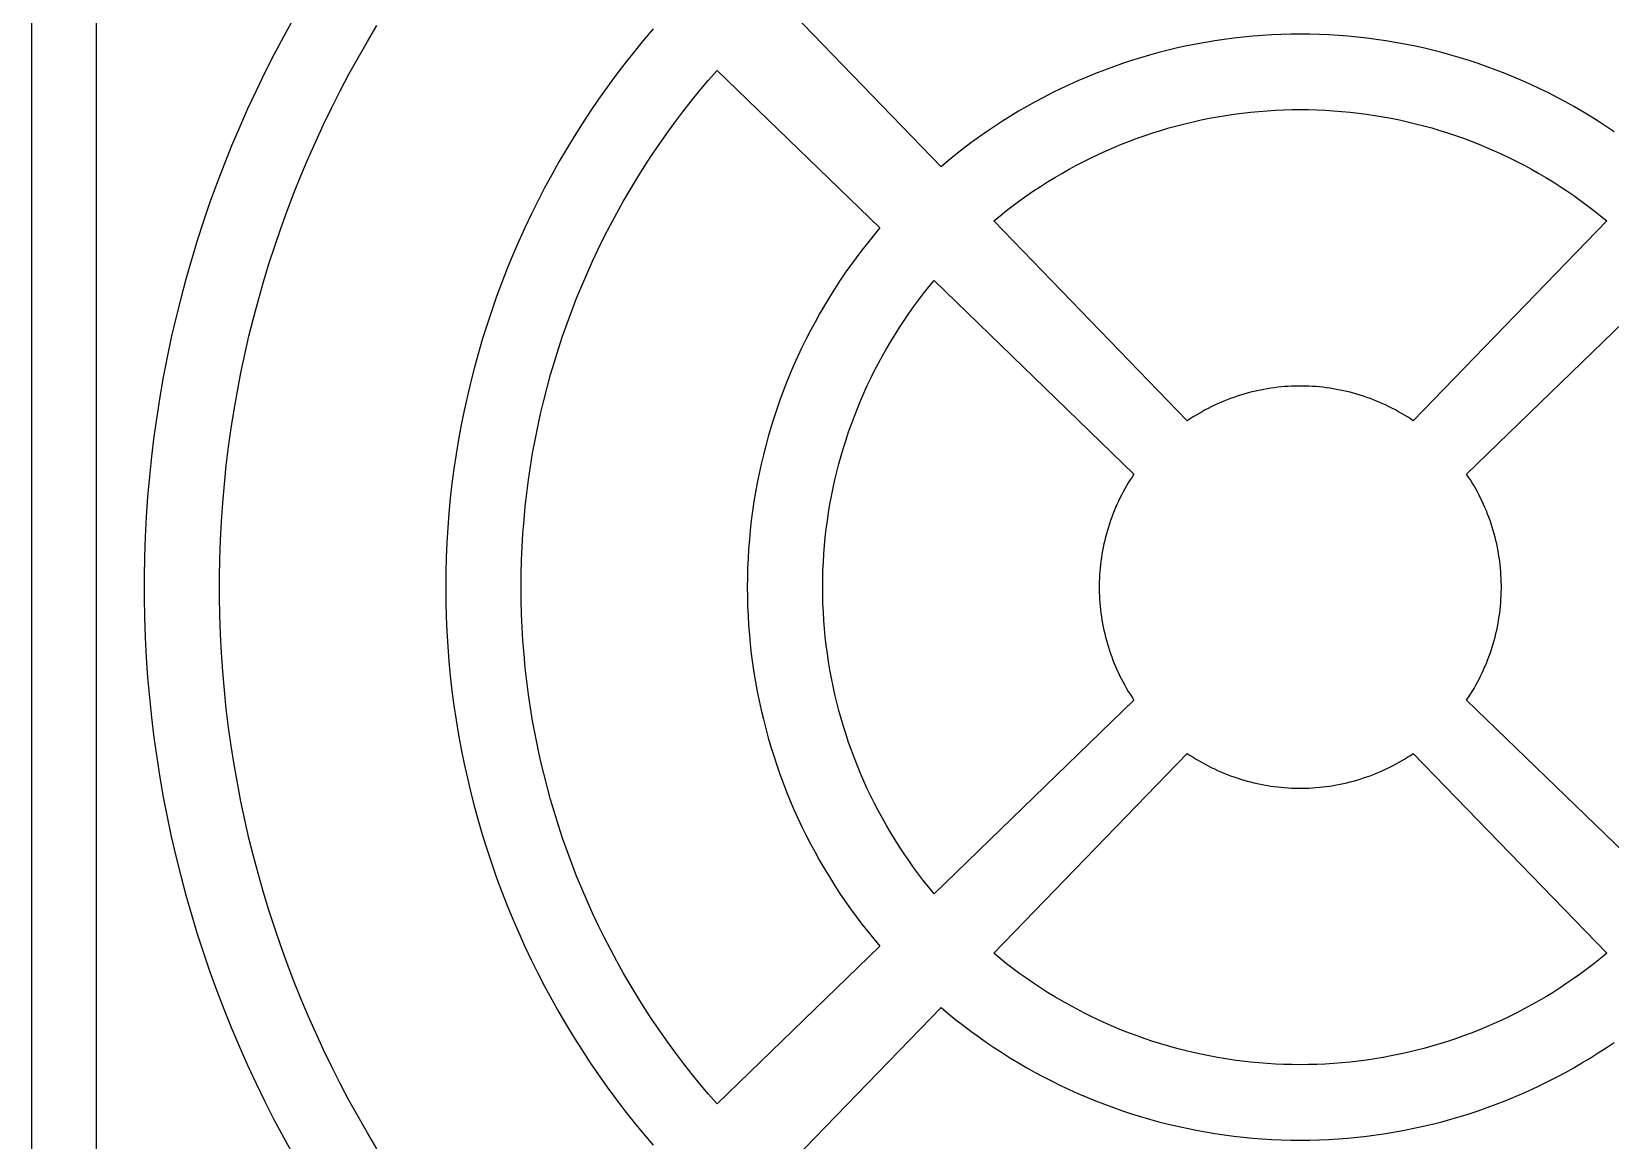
# Model space of a CAD drawing. Header units: metres. Extents: x -3 to 104, y -8 to 148.
# Drawn here: x 0 to 62.8, y 48 to 92.1 of the extents above; entities that cross this region are included whole.
import ezdxf

# ---------------------------------------------------------------- set-up
doc = ezdxf.new("R2010")
doc.units = ezdxf.units.M

msp = doc.modelspace()

# ---------------------------------------------------------------- linework, layer by layer
for p, q in [((0, 138.25), (0, 10)), ((2.58301, 42.9551), (2.58301, 97.0449)), ((36.1855, 86.7275), (29.915, 93.2012)), ((10.4043, 92.5908), (10.0176, 91.8896)), ((13.3584, 91.71), (13.7402, 92.3506)), ((10.0176, 91.8896), (9.64258, 91.1826)), ((12.9873, 91.0625), (13.3584, 91.71)), ((24.3457, 91.7549), (23.9727, 91.2979)), ((24.7275, 92.2051), (24.3457, 91.7549)), ((47.0742, 91.7354), (46.7002, 91.6738)), ((47.4502, 91.791), (47.0742, 91.7354)), ((47.8262, 91.8398), (47.4502, 91.791)), ((48.2031, 91.8828), (47.8262, 91.8398)), ((48.5811, 91.918), (48.2031, 91.8828)), ((48.959, 91.9473), (48.5811, 91.918)), ((49.3379, 91.9707), (48.959, 91.9473)), ((49.7168, 91.9873), (49.3379, 91.9707)), ((50.0957, 91.9971), (49.7168, 91.9873)), ((50.4746, 92), (50.0957, 91.9971)), ((50.8545, 91.9971), (50.4746, 92)), ((51.2334, 91.9873), (50.8545, 91.9971)), ((51.6123, 91.9707), (51.2334, 91.9873)), ((51.9912, 91.9473), (51.6123, 91.9707)), ((52.3691, 91.918), (51.9912, 91.9473)), ((52.7471, 91.8828), (52.3691, 91.918)), ((53.124, 91.8398), (52.7471, 91.8828)), ((53.5, 91.791), (53.124, 91.8398)), ((53.875, 91.7354), (53.5, 91.791)), ((54.25, 91.6738), (53.875, 91.7354)), ((9.64258, 91.1826), (9.28027, 90.4688)), ((23.9727, 91.2979), (23.6064, 90.835)), ((44.4824, 91.168), (44.1182, 91.0615)), ((44.8486, 91.2686), (44.4824, 91.168)), ((45.2158, 91.3623), (44.8486, 91.2686)), ((45.585, 91.4492), (45.2158, 91.3623)), ((45.9551, 91.5303), (45.585, 91.4492)), ((46.3271, 91.6055), (45.9551, 91.5303)), ((46.7002, 91.6738), (46.3271, 91.6055)), ((54.623, 91.6055), (54.25, 91.6738)), ((54.9941, 91.5303), (54.623, 91.6055)), ((55.3652, 91.4492), (54.9941, 91.5303)), ((55.7344, 91.3623), (55.3652, 91.4492)), ((56.1016, 91.2686), (55.7344, 91.3623)), ((56.4678, 91.168), (56.1016, 91.2686)), ((56.832, 91.0615), (56.4678, 91.168)), ((9.28027, 90.4688), (8.92969, 89.749)), ((12.627, 90.4092), (12.9873, 91.0625)), ((23.6064, 90.835), (23.249, 90.3652)), ((26.9219, 90.1562), (27.2734, 90.5596)), ((27.2734, 90.5596), (33.7471, 84.2891)), ((42.6816, 90.5732), (42.3281, 90.4365)), ((43.0381, 90.7051), (42.6816, 90.5732)), ((43.3955, 90.8301), (43.0381, 90.7051)), ((43.7559, 90.9492), (43.3955, 90.8301)), ((44.1182, 91.0615), (43.7559, 90.9492)), ((57.1943, 90.9492), (56.832, 91.0615)), ((57.5537, 90.8301), (57.1943, 90.9492)), ((57.9121, 90.7051), (57.5537, 90.8301)), ((58.2676, 90.5732), (57.9121, 90.7051)), ((58.6221, 90.4365), (58.2676, 90.5732)), ((12.2783, 89.749), (12.627, 90.4092)), ((22.8994, 89.8896), (22.5586, 89.4082)), ((23.249, 90.3652), (22.8994, 89.8896)), ((26.5781, 89.7461), (26.9219, 90.1562)), ((40.9395, 89.8262), (40.5986, 89.6592)), ((41.2822, 89.9873), (40.9395, 89.8262)), ((41.6289, 90.1426), (41.2822, 89.9873)), ((41.9775, 90.293), (41.6289, 90.1426)), ((42.3281, 90.4365), (41.9775, 90.293)), ((58.9727, 90.293), (58.6221, 90.4365)), ((59.3213, 90.1426), (58.9727, 90.293)), ((59.667, 89.9873), (59.3213, 90.1426)), ((60.0107, 89.8262), (59.667, 89.9873)), ((60.3506, 89.6592), (60.0107, 89.8262)), ((8.92969, 89.749), (8.59277, 89.0225)), ((11.9414, 89.084), (12.2783, 89.749)), ((22.5586, 89.4082), (22.2256, 88.9209)), ((25.9102, 88.9092), (26.2402, 89.3311)), ((26.2402, 89.3311), (26.5781, 89.7461)), ((39.9268, 89.3066), (39.5957, 89.1221)), ((40.2617, 89.4854), (39.9268, 89.3066)), ((40.5986, 89.6592), (40.2617, 89.4854)), ((60.6885, 89.4854), (60.3506, 89.6592)), ((61.0225, 89.3066), (60.6885, 89.4854)), ((61.3545, 89.1221), (61.0225, 89.3066)), ((8.59277, 89.0225), (8.26758, 88.291)), ((11.6162, 88.4121), (11.9414, 89.084)), ((22.2256, 88.9209), (21.9014, 88.4277)), ((25.5879, 88.4824), (25.9102, 88.9092)), ((38.9434, 88.7354), (38.6221, 88.5342)), ((39.2676, 88.9316), (38.9434, 88.7354)), ((39.5957, 89.1221), (39.2676, 88.9316)), ((46.207, 88.5146), (46.5303, 88.5859)), ((46.5303, 88.5859), (46.8555, 88.6523)), ((46.8555, 88.6523), (47.1807, 88.7119)), ((47.1807, 88.7119), (47.5068, 88.7666)), ((47.5068, 88.7666), (47.835, 88.8154)), ((47.835, 88.8154), (48.1631, 88.8584)), ((48.1631, 88.8584), (48.4922, 88.8965)), ((48.4922, 88.8965), (48.8213, 88.9277)), ((48.8213, 88.9277), (49.1514, 88.9541)), ((49.1514, 88.9541), (49.4824, 88.9736)), ((49.4824, 88.9736), (49.8125, 88.9883)), ((49.8125, 88.9883), (50.1436, 88.9971)), ((50.1436, 88.9971), (50.4746, 89)), ((50.4746, 89), (50.8057, 88.9971)), ((50.8057, 88.9971), (51.1367, 88.9883)), ((51.1367, 88.9883), (51.4678, 88.9736)), ((51.4678, 88.9736), (51.7979, 88.9541)), ((51.7979, 88.9541), (52.1279, 88.9277)), ((52.1279, 88.9277), (52.458, 88.8965)), ((52.458, 88.8965), (52.7871, 88.8584)), ((52.7871, 88.8584), (53.1152, 88.8154)), ((53.1152, 88.8154), (53.4424, 88.7666)), ((53.4424, 88.7666), (53.7695, 88.7119)), ((53.7695, 88.7119), (54.0947, 88.6523)), ((54.0947, 88.6523), (54.4189, 88.5859)), ((54.4189, 88.5859), (54.7422, 88.5146)), ((61.6826, 88.9316), (61.3545, 89.1221)), ((62.0068, 88.7354), (61.6826, 88.9316)), ((62.3281, 88.5342), (62.0068, 88.7354)), ((8.26758, 88.291), (7.95605, 87.5537)), ((11.3027, 87.7354), (11.6162, 88.4121)), ((21.9014, 88.4277), (21.5859, 87.9287)), ((24.9639, 87.6123), (25.2725, 88.0498)), ((25.2725, 88.0498), (25.5879, 88.4824)), ((37.9893, 88.1143), (37.6797, 87.8965)), ((38.3037, 88.3262), (37.9893, 88.1143)), ((38.6221, 88.5342), (38.3037, 88.3262)), ((43.9863, 87.8574), (44.2988, 87.9678)), ((44.2988, 87.9678), (44.6123, 88.0732)), ((44.6123, 88.0732), (44.9287, 88.1719)), ((44.9287, 88.1719), (45.2461, 88.2666)), ((45.2461, 88.2666), (45.5645, 88.3545)), ((45.5645, 88.3545), (45.8857, 88.4375)), ((45.8857, 88.4375), (46.207, 88.5146)), ((54.7422, 88.5146), (55.0645, 88.4375)), ((55.0645, 88.4375), (55.3848, 88.3545)), ((55.3848, 88.3545), (55.7041, 88.2666)), ((55.7041, 88.2666), (56.0215, 88.1719)), ((56.0215, 88.1719), (56.3379, 88.0732)), ((56.3379, 88.0732), (56.6514, 87.9678)), ((56.6514, 87.9678), (56.9639, 87.8574)), ((62.6465, 88.3262), (62.3281, 88.5342)), ((62.96, 88.1143), (62.6465, 88.3262)), ((7.95605, 87.5537), (7.65723, 86.8115)), ((11.001, 87.0527), (11.3027, 87.7354)), ((21.2793, 87.4248), (20.9814, 86.915)), ((21.5859, 87.9287), (21.2793, 87.4248)), ((24.6641, 87.1699), (24.9639, 87.6123)), ((37.0703, 87.4443), (36.7715, 87.2109)), ((37.373, 87.6729), (37.0703, 87.4443)), ((37.6797, 87.8965), (37.373, 87.6729)), ((42.457, 87.2256), (42.7578, 87.3623)), ((42.7578, 87.3623), (43.0615, 87.4941)), ((43.0615, 87.4941), (43.3682, 87.6211)), ((43.3682, 87.6211), (43.6758, 87.7422)), ((43.6758, 87.7422), (43.9863, 87.8574)), ((56.9639, 87.8574), (57.2734, 87.7422)), ((57.2734, 87.7422), (57.582, 87.6211)), ((57.582, 87.6211), (57.8877, 87.4941)), ((57.8877, 87.4941), (58.1914, 87.3623)), ((58.1914, 87.3623), (58.4932, 87.2256)), ((7.65723, 86.8115), (7.37109, 86.0635)), ((10.7109, 86.3652), (11.001, 87.0527)), ((20.9814, 86.915), (20.6924, 86.4014)), ((24.0869, 86.2686), (24.3711, 86.7217)), ((24.3711, 86.7217), (24.6641, 87.1699)), ((36.4766, 86.9717), (36.1855, 86.7275)), ((36.7715, 87.2109), (36.4766, 86.9717)), ((41.2764, 86.625), (41.5674, 86.7832)), ((41.5674, 86.7832), (41.8613, 86.9355)), ((41.8613, 86.9355), (42.1582, 87.083)), ((42.1582, 87.083), (42.457, 87.2256)), ((58.4932, 87.2256), (58.792, 87.083)), ((58.792, 87.083), (59.0889, 86.9355)), ((59.0889, 86.9355), (59.3818, 86.7832)), ((59.3818, 86.7832), (59.6729, 86.625)), ((7.37109, 86.0635), (7.09766, 85.3115)), ((10.4326, 85.6729), (10.7109, 86.3652)), ((20.6924, 86.4014), (20.4121, 85.8818)), ((23.8096, 85.8105), (24.0869, 86.2686)), ((40.1406, 85.9443), (40.4209, 86.1221)), ((40.4209, 86.1221), (40.7031, 86.2939)), ((40.7031, 86.2939), (40.9883, 86.4619)), ((40.9883, 86.4619), (41.2764, 86.625)), ((59.6729, 86.625), (59.9619, 86.4619)), ((59.9619, 86.4619), (60.2471, 86.2939)), ((60.2471, 86.2939), (60.5293, 86.1221)), ((60.5293, 86.1221), (60.8086, 85.9443)), ((10.167, 84.9756), (10.4326, 85.6729)), ((20.4121, 85.8818), (20.1406, 85.3574)), ((23.541, 85.3477), (23.8096, 85.8105)), ((39.3223, 85.3818), (39.5918, 85.5742)), ((39.5918, 85.5742), (39.8652, 85.7617)), ((39.8652, 85.7617), (40.1406, 85.9443)), ((60.8086, 85.9443), (61.085, 85.7617)), ((61.085, 85.7617), (61.3584, 85.5742)), ((61.3584, 85.5742), (61.6279, 85.3818)), ((7.09766, 85.3115), (6.83789, 84.5547)), ((9.91309, 84.2744), (10.167, 84.9756)), ((19.8789, 84.8281), (19.626, 84.2949)), ((20.1406, 85.3574), (19.8789, 84.8281)), ((23.0273, 84.4082), (23.2803, 84.8799)), ((23.2803, 84.8799), (23.541, 85.3477)), ((38.5332, 84.7783), (38.793, 84.9844)), ((38.793, 84.9844), (39.0557, 85.1855)), ((39.0557, 85.1855), (39.3223, 85.3818)), ((61.6279, 85.3818), (61.8945, 85.1855)), ((61.8945, 85.1855), (62.1572, 84.9844)), ((62.1572, 84.9844), (62.416, 84.7783)), ((6.83789, 84.5547), (6.5918, 83.793)), ((9.67188, 83.5684), (9.91309, 84.2744)), ((19.626, 84.2949), (19.3828, 83.7578)), ((22.7822, 83.9326), (23.0273, 84.4082)), ((33.7471, 84.2891), (33.5029, 83.999)), ((38.2773, 84.5684), (38.5332, 84.7783)), ((45.9795, 76.6172), (38.2773, 84.5684)), ((62.6719, 84.5684), (54.9707, 76.6172)), ((62.416, 84.7783), (62.6719, 84.5684)), ((6.5918, 83.793), (6.3584, 83.0273)), ((9.44238, 82.8584), (9.67188, 83.5684)), ((19.3828, 83.7578), (19.1484, 83.2158)), ((22.5459, 83.4521), (22.7822, 83.9326)), ((33.2646, 83.7041), (33.0303, 83.4053)), ((33.5029, 83.999), (33.2646, 83.7041)), ((6.3584, 83.0273), (6.1377, 82.2578)), ((19.1484, 83.2158), (18.9238, 82.6699)), ((22.0986, 82.4805), (22.3184, 82.9688)), ((22.3184, 82.9688), (22.5459, 83.4521)), ((32.8018, 83.1025), (32.5791, 82.7959)), ((33.0303, 83.4053), (32.8018, 83.1025)), ((9.22559, 82.1445), (9.44238, 82.8584)), ((18.9238, 82.6699), (18.709, 82.1211)), ((21.8867, 81.9883), (22.0986, 82.4805)), ((32.3613, 82.4854), (32.1484, 82.1709)), ((32.5791, 82.7959), (32.3613, 82.4854)), ((6.1377, 82.2578), (5.93164, 81.4844)), ((9.02148, 81.4268), (9.22559, 82.1445)), ((18.709, 82.1211), (18.5029, 81.5674)), ((21.6846, 81.4932), (21.8867, 81.9883)), ((31.9414, 81.8535), (31.7393, 81.5322)), ((32.1484, 82.1709), (31.9414, 81.8535)), ((35.2891, 81.4189), (35.4912, 81.6826)), ((35.4912, 81.6826), (35.6963, 81.9414)), ((35.6963, 81.9414), (35.9072, 82.1973)), ((35.9072, 82.1973), (43.8574, 74.4961)), ((57.0918, 74.4961), (65.043, 82.1973)), ((5.93164, 81.4844), (5.73828, 80.707)), ((8.8291, 80.7051), (9.02148, 81.4268)), ((18.5029, 81.5674), (18.3076, 81.0107)), ((21.4902, 80.9941), (21.6846, 81.4932)), ((31.5439, 81.207), (31.3535, 80.8789)), ((31.7393, 81.5322), (31.5439, 81.207)), ((34.9004, 80.8828), (35.0928, 81.1533)), ((35.0928, 81.1533), (35.2891, 81.4189)), ((5.73828, 80.707), (5.55859, 79.9268)), ((8.64941, 79.9814), (8.8291, 80.7051)), ((18.1211, 80.4512), (17.9443, 79.8877)), ((18.3076, 81.0107), (18.1211, 80.4512)), ((21.1279, 79.9873), (21.3047, 80.4922)), ((21.3047, 80.4922), (21.4902, 80.9941)), ((31.1689, 80.5479), (30.9893, 80.2139)), ((31.3535, 80.8789), (31.1689, 80.5479)), ((34.5312, 80.334), (34.7139, 80.6104)), ((34.7139, 80.6104), (34.9004, 80.8828)), ((5.55859, 79.9268), (5.39258, 79.1445)), ((8.48242, 79.2539), (8.64941, 79.9814)), ((17.9443, 79.8877), (17.7773, 79.3213)), ((20.96, 79.4795), (21.1279, 79.9873)), ((30.8164, 79.876), (30.6494, 79.5352)), ((30.9893, 80.2139), (30.8164, 79.876)), ((34.1807, 79.7725), (34.3535, 80.0547)), ((34.3535, 80.0547), (34.5312, 80.334)), ((8.32812, 78.5244), (8.48242, 79.2539)), ((17.7773, 79.3213), (17.6211, 78.7529)), ((20.8008, 78.9678), (20.96, 79.4795)), ((30.4873, 79.1924), (30.332, 78.8467)), ((30.6494, 79.5352), (30.4873, 79.1924)), ((33.6924, 78.9072), (33.8496, 79.1982)), ((33.8496, 79.1982), (34.0127, 79.4863)), ((34.0127, 79.4863), (34.1807, 79.7725)), ((5.39258, 79.1445), (5.24121, 78.3584)), ((8.18652, 77.791), (8.32812, 78.5244)), ((17.6211, 78.7529), (17.4736, 78.1807)), ((20.6504, 78.4551), (20.8008, 78.9678)), ((30.332, 78.8467), (30.1826, 78.498)), ((33.3916, 78.3174), (33.54, 78.6133)), ((33.54, 78.6133), (33.6924, 78.9072)), ((5.24121, 78.3584), (5.10254, 77.5703)), ((17.4736, 78.1807), (17.3369, 77.6074)), ((20.376, 77.4199), (20.5088, 77.9385)), ((20.5088, 77.9385), (20.6504, 78.4551)), ((30.0391, 78.1465), (29.9014, 77.793)), ((30.1826, 78.498), (30.0391, 78.1465)), ((33.1123, 77.7168), (33.25, 78.0186)), ((33.25, 78.0186), (33.3916, 78.3174)), ((49.166, 77.8926), (49.0303, 77.8682)), ((49.3027, 77.9141), (49.166, 77.8926)), ((49.4404, 77.9326), (49.3027, 77.9141)), ((49.5771, 77.9492), (49.4404, 77.9326)), ((49.7148, 77.9639), (49.5771, 77.9492)), ((49.8525, 77.9756), (49.7148, 77.9639)), ((49.9912, 77.9854), (49.8525, 77.9756)), ((50.1289, 77.9922), (49.9912, 77.9854)), ((50.2676, 77.9971), (50.1289, 77.9922)), ((50.4062, 78), (50.2676, 77.9971)), ((50.5439, 78), (50.4062, 78)), ((50.6826, 77.9971), (50.5439, 78)), ((50.8213, 77.9922), (50.6826, 77.9971)), ((50.959, 77.9854), (50.8213, 77.9922)), ((51.0967, 77.9756), (50.959, 77.9854)), ((51.2354, 77.9639), (51.0967, 77.9756)), ((51.373, 77.9492), (51.2354, 77.9639)), ((51.5098, 77.9326), (51.373, 77.9492)), ((51.6475, 77.9141), (51.5098, 77.9326)), ((51.7842, 77.8926), (51.6475, 77.9141)), ((51.9199, 77.8682), (51.7842, 77.8926)), ((5.10254, 77.5703), (4.97754, 76.7793)), ((8.05762, 77.0566), (8.18652, 77.791)), ((17.3369, 77.6074), (17.21, 77.0312)), ((20.2529, 76.8994), (20.376, 77.4199)), ((29.7705, 77.4375), (29.6455, 77.0791)), ((29.9014, 77.793), (29.7705, 77.4375)), ((32.8545, 77.1074), (32.9805, 77.4131)), ((32.9805, 77.4131), (33.1123, 77.7168)), ((47.1855, 77.292), (47.0596, 77.2344)), ((47.3115, 77.3477), (47.1855, 77.292)), ((47.4395, 77.4014), (47.3115, 77.3477)), ((47.5674, 77.4531), (47.4395, 77.4014)), ((47.6973, 77.502), (47.5674, 77.4531)), ((47.8271, 77.5488), (47.6973, 77.502)), ((47.958, 77.5938), (47.8271, 77.5488)), ((48.0898, 77.6367), (47.958, 77.5938)), ((48.2227, 77.6768), (48.0898, 77.6367)), ((48.3555, 77.7139), (48.2227, 77.6768)), ((48.4893, 77.75), (48.3555, 77.7139)), ((48.624, 77.7832), (48.4893, 77.75)), ((48.7588, 77.8135), (48.624, 77.7832)), ((48.8945, 77.8418), (48.7588, 77.8135)), ((49.0303, 77.8682), (48.8945, 77.8418)), ((52.0557, 77.8418), (51.9199, 77.8682)), ((52.1914, 77.8135), (52.0557, 77.8418)), ((52.3262, 77.7832), (52.1914, 77.8135)), ((52.4609, 77.75), (52.3262, 77.7832)), ((52.5947, 77.7139), (52.4609, 77.75)), ((52.7275, 77.6768), (52.5947, 77.7139)), ((52.8604, 77.6367), (52.7275, 77.6768)), ((52.9912, 77.5938), (52.8604, 77.6367)), ((53.123, 77.5488), (52.9912, 77.5938)), ((53.2529, 77.502), (53.123, 77.5488)), ((53.3818, 77.4531), (53.2529, 77.502)), ((53.5107, 77.4014), (53.3818, 77.4531)), ((53.6387, 77.3477), (53.5107, 77.4014)), ((53.7646, 77.292), (53.6387, 77.3477)), ((53.8906, 77.2344), (53.7646, 77.292)), ((4.97754, 76.7793), (4.86621, 75.9863)), ((7.94141, 76.3193), (8.05762, 77.0566)), ((17.21, 77.0312), (17.0928, 76.4521)), ((20.1377, 76.377), (20.2529, 76.8994)), ((29.5264, 76.7188), (29.4131, 76.3564)), ((29.6455, 77.0791), (29.5264, 76.7188)), ((32.6172, 76.4883), (32.7334, 76.7988)), ((32.7334, 76.7988), (32.8545, 77.1074)), ((46.0947, 76.6943), (45.9795, 76.6172)), ((46.2109, 76.7686), (46.0947, 76.6943)), ((46.3281, 76.8418), (46.2109, 76.7686)), ((46.4473, 76.9121), (46.3281, 76.8418)), ((46.5674, 76.9805), (46.4473, 76.9121)), ((46.6885, 77.0469), (46.5674, 76.9805)), ((46.8115, 77.1113), (46.6885, 77.0469)), ((46.9346, 77.1738), (46.8115, 77.1113)), ((47.0596, 77.2344), (46.9346, 77.1738)), ((54.0146, 77.1738), (53.8906, 77.2344)), ((54.1387, 77.1113), (54.0146, 77.1738)), ((54.2607, 77.0469), (54.1387, 77.1113)), ((54.3828, 76.9805), (54.2607, 77.0469)), ((54.5029, 76.9121), (54.3828, 76.9805)), ((54.6211, 76.8418), (54.5029, 76.9121)), ((54.7393, 76.7686), (54.6211, 76.8418)), ((54.8555, 76.6943), (54.7393, 76.7686)), ((54.9707, 76.6172), (54.8555, 76.6943)), ((7.83887, 75.5801), (7.94141, 76.3193)), ((17.0928, 76.4521), (16.9863, 75.8721)), ((20.0322, 75.8516), (20.1377, 76.377)), ((29.4131, 76.3564), (29.3066, 75.9922)), ((32.4023, 75.8623), (32.5068, 76.1768)), ((32.5068, 76.1768), (32.6172, 76.4883)), ((4.86621, 75.9863), (4.76855, 75.1924)), ((7.74805, 74.8398), (7.83887, 75.5801)), ((16.9863, 75.8721), (16.8887, 75.29)), ((19.9355, 75.3252), (20.0322, 75.8516)), ((29.207, 75.627), (29.1133, 75.2588)), ((29.3066, 75.9922), (29.207, 75.627)), ((32.209, 75.2295), (32.3027, 75.5469)), ((32.3027, 75.5469), (32.4023, 75.8623)), ((4.76855, 75.1924), (4.68555, 74.3955)), ((7.6709, 74.0977), (7.74805, 74.8398)), ((16.8887, 75.29), (16.8027, 74.7061)), ((19.7705, 74.2676), (19.8486, 74.7979)), ((19.8486, 74.7979), (19.9355, 75.3252)), ((29.0254, 74.8896), (28.9443, 74.5195)), ((29.1133, 75.2588), (29.0254, 74.8896)), ((32.0381, 74.5898), (32.1201, 74.9102)), ((32.1201, 74.9102), (32.209, 75.2295)), ((4.68555, 74.3955), (4.61621, 73.5986)), ((16.7256, 74.1211), (16.6592, 73.5342)), ((16.8027, 74.7061), (16.7256, 74.1211)), ((19.7012, 73.7373), (19.7705, 74.2676)), ((28.8691, 74.1475), (28.8008, 73.7744)), ((28.9443, 74.5195), (28.8691, 74.1475)), ((31.8887, 73.9443), (31.9609, 74.2676)), ((31.9609, 74.2676), (32.0381, 74.5898)), ((43.6338, 74.1465), (43.5625, 74.0273)), ((43.7061, 74.2646), (43.6338, 74.1465)), ((43.7812, 74.3809), (43.7061, 74.2646)), ((43.8574, 74.4961), (43.7812, 74.3809)), ((57.1689, 74.3809), (57.0918, 74.4961)), ((57.2441, 74.2646), (57.1689, 74.3809)), ((57.3164, 74.1465), (57.2441, 74.2646)), ((57.3867, 74.0273), (57.3164, 74.1465)), ((4.61621, 73.5986), (4.56055, 72.7998)), ((7.60645, 73.3545), (7.6709, 74.0977)), ((16.6592, 73.5342), (16.6025, 72.9473)), ((19.6416, 73.2051), (19.7012, 73.7373)), ((28.8008, 73.7744), (28.7393, 73.4004)), ((31.7627, 73.2939), (31.8232, 73.6201)), ((31.8232, 73.6201), (31.8887, 73.9443)), ((43.3008, 73.54), (43.2412, 73.415)), ((43.3633, 73.6641), (43.3008, 73.54)), ((43.4277, 73.7861), (43.3633, 73.6641)), ((43.4941, 73.9072), (43.4277, 73.7861)), ((43.5625, 74.0273), (43.4941, 73.9072)), ((57.4561, 73.9072), (57.3867, 74.0273)), ((57.5225, 73.7861), (57.4561, 73.9072)), ((57.5869, 73.6641), (57.5225, 73.7861)), ((57.6494, 73.54), (57.5869, 73.6641)), ((57.709, 73.415), (57.6494, 73.54)), ((7.55469, 72.6104), (7.60645, 73.3545)), ((16.6025, 72.9473), (16.5566, 72.3584)), ((19.5908, 72.6729), (19.6416, 73.2051)), ((28.6836, 73.0254), (28.6348, 72.6484)), ((28.7393, 73.4004), (28.6836, 73.0254)), ((31.6592, 72.6406), (31.708, 72.9678)), ((31.708, 72.9678), (31.7627, 73.2939)), ((43.0215, 72.9072), (42.9727, 72.7773)), ((43.0732, 73.0352), (43.0215, 72.9072)), ((43.127, 73.1631), (43.0732, 73.0352)), ((43.1826, 73.29), (43.127, 73.1631)), ((43.2412, 73.415), (43.1826, 73.29)), ((57.7676, 73.29), (57.709, 73.415)), ((57.8232, 73.1631), (57.7676, 73.29)), ((57.877, 73.0352), (57.8232, 73.1631)), ((57.9277, 72.9072), (57.877, 73.0352)), ((57.9775, 72.7773), (57.9277, 72.9072)), ((4.56055, 72.7998), (4.51855, 72.001)), ((7.51562, 71.8652), (7.55469, 72.6104)), ((16.5566, 72.3584), (16.5215, 71.7695)), ((19.5488, 72.1387), (19.5908, 72.6729)), ((28.5928, 72.2715), (28.5566, 71.8945)), ((28.6348, 72.6484), (28.5928, 72.2715)), ((31.5791, 71.9834), (31.6162, 72.3115)), ((31.6162, 72.3115), (31.6592, 72.6406)), ((42.7988, 72.2529), (42.7607, 72.1191)), ((42.8389, 72.3848), (42.7988, 72.2529)), ((42.8809, 72.5166), (42.8389, 72.3848)), ((42.9258, 72.6475), (42.8809, 72.5166)), ((42.9727, 72.7773), (42.9258, 72.6475)), ((58.0244, 72.6475), (57.9775, 72.7773)), ((58.0693, 72.5166), (58.0244, 72.6475)), ((58.1113, 72.3848), (58.0693, 72.5166)), ((58.1514, 72.2529), (58.1113, 72.3848)), ((58.1895, 72.1191), (58.1514, 72.2529)), ((4.51855, 72.001), (4.49023, 71.2002)), ((7.48926, 71.1191), (7.51562, 71.8652)), ((16.5215, 71.7695), (16.4951, 71.1797)), ((19.5166, 71.6045), (19.5488, 72.1387)), ((28.5566, 71.8945), (28.5273, 71.5166)), ((31.5215, 71.3232), (31.5469, 71.6533)), ((31.5469, 71.6533), (31.5791, 71.9834)), ((42.6611, 71.7168), (42.6328, 71.5811)), ((42.6924, 71.8516), (42.6611, 71.7168)), ((42.7256, 71.9854), (42.6924, 71.8516)), ((42.7607, 72.1191), (42.7256, 71.9854)), ((58.2246, 71.9854), (58.1895, 72.1191)), ((58.2578, 71.8516), (58.2246, 71.9854)), ((58.2891, 71.7168), (58.2578, 71.8516)), ((58.3174, 71.5811), (58.2891, 71.7168)), ((4.49023, 71.2002), (4.47656, 70.4004)), ((7.47656, 70.373), (7.48926, 71.1191)), ((16.4951, 71.1797), (16.4805, 70.5898)), ((19.4795, 70.5352), (19.4932, 71.0703)), ((19.4932, 71.0703), (19.5166, 71.6045)), ((28.5049, 71.1377), (28.4883, 70.7588)), ((28.5273, 71.5166), (28.5049, 71.1377)), ((31.4863, 70.6621), (31.501, 70.9932)), ((31.501, 70.9932), (31.5215, 71.3232)), ((42.542, 71.0352), (42.5254, 70.8975)), ((42.5615, 71.1719), (42.542, 71.0352)), ((42.583, 71.3086), (42.5615, 71.1719)), ((42.6064, 71.4453), (42.583, 71.3086)), ((42.6328, 71.5811), (42.6064, 71.4453)), ((58.3438, 71.4453), (58.3174, 71.5811)), ((58.3672, 71.3086), (58.3438, 71.4453)), ((58.3887, 71.1719), (58.3672, 71.3086)), ((58.4082, 71.0352), (58.3887, 71.1719)), ((58.4248, 70.8975), (58.4082, 71.0352)), ((4.47656, 70.4004), (4.47656, 69.5996)), ((7.47656, 69.627), (7.47656, 70.373)), ((16.4805, 70.5898), (16.4746, 70)), ((19.4746, 70), (19.4795, 70.5352)), ((28.4785, 70.3789), (28.4746, 70)), ((28.4883, 70.7588), (28.4785, 70.3789)), ((31.4775, 70.3311), (31.4863, 70.6621)), ((42.4893, 70.4844), (42.4824, 70.3457)), ((42.499, 70.6221), (42.4893, 70.4844)), ((42.5107, 70.7598), (42.499, 70.6221)), ((42.5254, 70.8975), (42.5107, 70.7598)), ((58.4385, 70.7598), (58.4248, 70.8975)), ((58.4512, 70.6221), (58.4385, 70.7598)), ((58.46, 70.4844), (58.4512, 70.6221)), ((58.4678, 70.3457), (58.46, 70.4844)), ((16.4746, 70), (16.4805, 69.4102)), ((19.4795, 69.4648), (19.4746, 70)), ((28.4746, 70), (28.4785, 69.6211)), ((31.4746, 70), (31.4775, 70.3311)), ((31.4775, 69.6689), (31.4746, 70)), ((42.4775, 70.208), (42.4756, 70.0693)), ((42.4756, 70.0693), (42.4756, 69.9307)), ((42.4756, 69.9307), (42.4775, 69.792)), ((42.4824, 70.3457), (42.4775, 70.208)), ((42.4775, 69.792), (42.4824, 69.6543)), ((58.4727, 70.208), (58.4678, 70.3457)), ((58.4678, 69.6543), (58.4727, 69.792)), ((58.4746, 70.0693), (58.4727, 70.208)), ((58.4727, 69.792), (58.4746, 69.9307)), ((58.4746, 69.9307), (58.4746, 70.0693)), ((4.47656, 69.5996), (4.49023, 68.7998)), ((7.48926, 68.8809), (7.47656, 69.627)), ((16.4805, 69.4102), (16.4951, 68.8203)), ((19.4932, 68.9297), (19.4795, 69.4648)), ((28.4785, 69.6211), (28.4883, 69.2412)), ((28.4883, 69.2412), (28.5049, 68.8623)), ((31.4863, 69.3379), (31.4775, 69.6689)), ((31.501, 69.0068), (31.4863, 69.3379)), ((42.4824, 69.6543), (42.4893, 69.5156)), ((42.4893, 69.5156), (42.499, 69.3779)), ((42.499, 69.3779), (42.5107, 69.2402)), ((42.5107, 69.2402), (42.5254, 69.1025)), ((42.5254, 69.1025), (42.542, 68.9648)), ((58.4082, 68.9648), (58.4248, 69.1025)), ((58.4248, 69.1025), (58.4385, 69.2402)), ((58.4385, 69.2402), (58.4512, 69.3779)), ((58.4512, 69.3779), (58.46, 69.5156)), ((58.46, 69.5156), (58.4678, 69.6543)), ((4.49023, 68.7998), (4.51855, 67.999)), ((7.51562, 68.1348), (7.48926, 68.8809)), ((16.4951, 68.8203), (16.5215, 68.2305)), ((19.5166, 68.3955), (19.4932, 68.9297)), ((28.5049, 68.8623), (28.5273, 68.4834)), ((28.5273, 68.4834), (28.5566, 68.1055)), ((31.5215, 68.6768), (31.501, 69.0068)), ((31.5469, 68.3467), (31.5215, 68.6768)), ((42.542, 68.9648), (42.5615, 68.8281)), ((42.5615, 68.8281), (42.583, 68.6914)), ((42.583, 68.6914), (42.6064, 68.5547)), ((42.6064, 68.5547), (42.6328, 68.4189)), ((58.3174, 68.4189), (58.3438, 68.5547)), ((58.3438, 68.5547), (58.3672, 68.6914)), ((58.3672, 68.6914), (58.3887, 68.8281)), ((58.3887, 68.8281), (58.4082, 68.9648)), ((4.51855, 67.999), (4.56055, 67.2002)), ((7.55469, 67.3896), (7.51562, 68.1348)), ((16.5215, 68.2305), (16.5566, 67.6416)), ((19.5488, 67.8613), (19.5166, 68.3955)), ((19.5908, 67.3271), (19.5488, 67.8613)), ((28.5566, 68.1055), (28.5928, 67.7285)), ((31.5791, 68.0166), (31.5469, 68.3467)), ((31.6162, 67.6885), (31.5791, 68.0166)), ((42.6328, 68.4189), (42.6611, 68.2832)), ((42.6611, 68.2832), (42.6924, 68.1484)), ((42.6924, 68.1484), (42.7256, 68.0146)), ((42.7256, 68.0146), (42.7607, 67.8809)), ((42.7607, 67.8809), (42.7988, 67.7471)), ((58.1514, 67.7471), (58.1895, 67.8809)), ((58.1895, 67.8809), (58.2246, 68.0146)), ((58.2246, 68.0146), (58.2578, 68.1484)), ((58.2578, 68.1484), (58.2891, 68.2832)), ((58.2891, 68.2832), (58.3174, 68.4189)), ((7.60645, 66.6455), (7.55469, 67.3896)), ((16.5566, 67.6416), (16.6025, 67.0527)), ((19.6416, 66.7949), (19.5908, 67.3271)), ((28.5928, 67.7285), (28.6348, 67.3516)), ((28.6348, 67.3516), (28.6836, 66.9746)), ((31.6592, 67.3594), (31.6162, 67.6885)), ((31.708, 67.0322), (31.6592, 67.3594)), ((42.7988, 67.7471), (42.8389, 67.6152)), ((42.8389, 67.6152), (42.8809, 67.4834)), ((42.8809, 67.4834), (42.9258, 67.3525)), ((42.9258, 67.3525), (42.9727, 67.2227)), ((42.9727, 67.2227), (43.0215, 67.0928)), ((57.9277, 67.0928), (57.9775, 67.2227)), ((57.9775, 67.2227), (58.0244, 67.3525)), ((58.0244, 67.3525), (58.0693, 67.4834)), ((58.0693, 67.4834), (58.1113, 67.6152)), ((58.1113, 67.6152), (58.1514, 67.7471)), ((4.56055, 67.2002), (4.61621, 66.4014)), ((7.6709, 65.9023), (7.60645, 66.6455)), ((16.6025, 67.0527), (16.6592, 66.4658)), ((19.7012, 66.2627), (19.6416, 66.7949)), ((28.6836, 66.9746), (28.7393, 66.5996)), ((28.7393, 66.5996), (28.8008, 66.2256)), ((31.7627, 66.7061), (31.708, 67.0322)), ((31.8232, 66.3799), (31.7627, 66.7061)), ((43.0215, 67.0928), (43.0732, 66.9648)), ((43.0732, 66.9648), (43.127, 66.8369)), ((43.127, 66.8369), (43.1826, 66.71)), ((43.1826, 66.71), (43.2412, 66.585)), ((43.2412, 66.585), (43.3008, 66.46)), ((57.6494, 66.46), (57.709, 66.585)), ((57.709, 66.585), (57.7676, 66.71)), ((57.7676, 66.71), (57.8232, 66.8369)), ((57.8232, 66.8369), (57.877, 66.9648)), ((57.877, 66.9648), (57.9277, 67.0928)), ((4.61621, 66.4014), (4.68555, 65.6045)), ((16.6592, 66.4658), (16.7256, 65.8789)), ((19.7705, 65.7324), (19.7012, 66.2627)), ((28.8008, 66.2256), (28.8691, 65.8525)), ((31.8887, 66.0557), (31.8232, 66.3799)), ((31.9609, 65.7324), (31.8887, 66.0557)), ((43.3008, 66.46), (43.3633, 66.3359)), ((43.3633, 66.3359), (43.4277, 66.2139)), ((43.4277, 66.2139), (43.4941, 66.0928)), ((43.4941, 66.0928), (43.5625, 65.9727)), ((43.5625, 65.9727), (43.6338, 65.8535)), ((57.3164, 65.8535), (57.3867, 65.9727)), ((57.3867, 65.9727), (57.4561, 66.0928)), ((57.4561, 66.0928), (57.5225, 66.2139)), ((57.5225, 66.2139), (57.5869, 66.3359)), ((57.5869, 66.3359), (57.6494, 66.46)), ((4.68555, 65.6045), (4.76855, 64.8076)), ((7.74805, 65.1602), (7.6709, 65.9023)), ((16.7256, 65.8789), (16.8027, 65.2939)), ((19.8486, 65.2021), (19.7705, 65.7324)), ((28.8691, 65.8525), (28.9443, 65.4805)), ((28.9443, 65.4805), (29.0254, 65.1104)), ((32.0381, 65.4102), (31.9609, 65.7324)), ((32.1201, 65.0898), (32.0381, 65.4102)), ((43.8574, 65.5039), (35.9072, 57.8027)), ((43.6338, 65.8535), (43.7061, 65.7354)), ((43.7061, 65.7354), (43.7812, 65.6191)), ((43.7812, 65.6191), (43.8574, 65.5039)), ((57.0918, 65.5039), (57.1689, 65.6191)), ((65.043, 57.8027), (57.0918, 65.5039)), ((57.1689, 65.6191), (57.2441, 65.7354)), ((57.2441, 65.7354), (57.3164, 65.8535)), ((4.76855, 64.8076), (4.86621, 64.0137)), ((7.83887, 64.4199), (7.74805, 65.1602)), ((16.8027, 65.2939), (16.8887, 64.71)), ((16.8887, 64.71), (16.9863, 64.1279)), ((19.9355, 64.6748), (19.8486, 65.2021)), ((29.0254, 65.1104), (29.1133, 64.7412)), ((29.1133, 64.7412), (29.207, 64.373)), ((32.209, 64.7705), (32.1201, 65.0898)), ((32.3027, 64.4531), (32.209, 64.7705)), ((7.94141, 63.6807), (7.83887, 64.4199)), ((16.9863, 64.1279), (17.0928, 63.5479)), ((20.0322, 64.1484), (19.9355, 64.6748)), ((20.1377, 63.623), (20.0322, 64.1484)), ((29.207, 64.373), (29.3066, 64.0078)), ((32.4023, 64.1377), (32.3027, 64.4531)), ((32.5068, 63.8232), (32.4023, 64.1377)), ((4.86621, 64.0137), (4.97754, 63.2207)), ((8.05762, 62.9434), (7.94141, 63.6807)), ((17.0928, 63.5479), (17.21, 62.9688)), ((20.2529, 63.1006), (20.1377, 63.623)), ((29.3066, 64.0078), (29.4131, 63.6436)), ((29.4131, 63.6436), (29.5264, 63.2812)), ((32.6172, 63.5117), (32.5068, 63.8232)), ((32.7334, 63.2012), (32.6172, 63.5117)), ((4.97754, 63.2207), (5.10254, 62.4297)), ((8.18652, 62.209), (8.05762, 62.9434)), ((17.21, 62.9688), (17.3369, 62.3926)), ((20.376, 62.5801), (20.2529, 63.1006)), ((29.5264, 63.2812), (29.6455, 62.9209)), ((29.6455, 62.9209), (29.7705, 62.5625)), ((32.8545, 62.8926), (32.7334, 63.2012)), ((32.9805, 62.5869), (32.8545, 62.8926)), ((38.2773, 55.4316), (45.9795, 63.3828)), ((45.9795, 63.3828), (46.0947, 63.3057)), ((46.0947, 63.3057), (46.2109, 63.2314)), ((46.2109, 63.2314), (46.3281, 63.1582)), ((46.3281, 63.1582), (46.4473, 63.0879)), ((46.4473, 63.0879), (46.5674, 63.0195)), ((46.5674, 63.0195), (46.6885, 62.9531)), ((46.6885, 62.9531), (46.8115, 62.8887)), ((46.8115, 62.8887), (46.9346, 62.8262)), ((46.9346, 62.8262), (47.0596, 62.7656)), ((53.8906, 62.7656), (54.0146, 62.8262)), ((54.0146, 62.8262), (54.1387, 62.8887)), ((54.1387, 62.8887), (54.2607, 62.9531)), ((54.2607, 62.9531), (54.3828, 63.0195)), ((54.3828, 63.0195), (54.5029, 63.0879)), ((54.5029, 63.0879), (54.6211, 63.1582)), ((54.6211, 63.1582), (54.7393, 63.2314)), ((54.7393, 63.2314), (54.8555, 63.3057)), ((54.8555, 63.3057), (54.9707, 63.3828)), ((54.9707, 63.3828), (62.6719, 55.4316)), ((5.10254, 62.4297), (5.24121, 61.6416)), ((8.32812, 61.4756), (8.18652, 62.209)), ((17.3369, 62.3926), (17.4736, 61.8193)), ((20.5088, 62.0615), (20.376, 62.5801)), ((29.7705, 62.5625), (29.9014, 62.207)), ((29.9014, 62.207), (30.0391, 61.8535)), ((33.1123, 62.2832), (32.9805, 62.5869)), ((33.25, 61.9814), (33.1123, 62.2832)), ((47.0596, 62.7656), (47.1855, 62.708)), ((47.1855, 62.708), (47.3115, 62.6523)), ((47.3115, 62.6523), (47.4395, 62.5986)), ((47.4395, 62.5986), (47.5674, 62.5469)), ((47.5674, 62.5469), (47.6973, 62.498)), ((47.6973, 62.498), (47.8271, 62.4512)), ((47.8271, 62.4512), (47.958, 62.4062)), ((47.958, 62.4062), (48.0898, 62.3633)), ((48.0898, 62.3633), (48.2227, 62.3232)), ((48.2227, 62.3232), (48.3555, 62.2861)), ((48.3555, 62.2861), (48.4893, 62.25)), ((48.4893, 62.25), (48.624, 62.2168)), ((48.624, 62.2168), (48.7588, 62.1865)), ((48.7588, 62.1865), (48.8945, 62.1582)), ((52.0557, 62.1582), (52.1914, 62.1865)), ((52.1914, 62.1865), (52.3262, 62.2168)), ((52.3262, 62.2168), (52.4609, 62.25)), ((52.4609, 62.25), (52.5947, 62.2861)), ((52.5947, 62.2861), (52.7275, 62.3232)), ((52.7275, 62.3232), (52.8604, 62.3633)), ((52.8604, 62.3633), (52.9912, 62.4062)), ((52.9912, 62.4062), (53.123, 62.4512)), ((53.123, 62.4512), (53.2529, 62.498)), ((53.2529, 62.498), (53.3818, 62.5469)), ((53.3818, 62.5469), (53.5107, 62.5986)), ((53.5107, 62.5986), (53.6387, 62.6523)), ((53.6387, 62.6523), (53.7646, 62.708)), ((53.7646, 62.708), (53.8906, 62.7656)), ((5.24121, 61.6416), (5.39258, 60.8555)), ((17.4736, 61.8193), (17.6211, 61.2471)), ((20.6504, 61.5449), (20.5088, 62.0615)), ((30.0391, 61.8535), (30.1826, 61.502)), ((33.3916, 61.6826), (33.25, 61.9814)), ((33.54, 61.3867), (33.3916, 61.6826)), ((48.8945, 62.1582), (49.0303, 62.1318)), ((49.0303, 62.1318), (49.166, 62.1074)), ((49.166, 62.1074), (49.3027, 62.0859)), ((49.3027, 62.0859), (49.4404, 62.0674)), ((49.4404, 62.0674), (49.5771, 62.0508)), ((49.5771, 62.0508), (49.7148, 62.0361)), ((49.7148, 62.0361), (49.8525, 62.0244)), ((49.8525, 62.0244), (49.9912, 62.0146)), ((49.9912, 62.0146), (50.1289, 62.0078)), ((50.1289, 62.0078), (50.2676, 62.0029)), ((50.2676, 62.0029), (50.4062, 62)), ((50.4062, 62), (50.5439, 62)), ((50.5439, 62), (50.6826, 62.0029)), ((50.6826, 62.0029), (50.8213, 62.0078)), ((50.8213, 62.0078), (50.959, 62.0146)), ((50.959, 62.0146), (51.0967, 62.0244)), ((51.0967, 62.0244), (51.2354, 62.0361)), ((51.2354, 62.0361), (51.373, 62.0508)), ((51.373, 62.0508), (51.5098, 62.0674)), ((51.5098, 62.0674), (51.6475, 62.0859)), ((51.6475, 62.0859), (51.7842, 62.1074)), ((51.7842, 62.1074), (51.9199, 62.1318)), ((51.9199, 62.1318), (52.0557, 62.1582)), ((8.48242, 60.7461), (8.32812, 61.4756)), ((17.6211, 61.2471), (17.7773, 60.6787)), ((20.8008, 61.0322), (20.6504, 61.5449)), ((20.96, 60.5205), (20.8008, 61.0322)), ((30.1826, 61.502), (30.332, 61.1533)), ((30.332, 61.1533), (30.4873, 60.8076)), ((33.6924, 61.0928), (33.54, 61.3867)), ((33.8496, 60.8018), (33.6924, 61.0928)), ((5.39258, 60.8555), (5.55859, 60.0732)), ((8.64941, 60.0186), (8.48242, 60.7461)), ((17.7773, 60.6787), (17.9443, 60.1123)), ((21.1279, 60.0127), (20.96, 60.5205)), ((30.4873, 60.8076), (30.6494, 60.4648)), ((30.6494, 60.4648), (30.8164, 60.124)), ((34.0127, 60.5137), (33.8496, 60.8018)), ((34.1807, 60.2275), (34.0127, 60.5137)), ((5.55859, 60.0732), (5.73828, 59.293)), ((8.8291, 59.2949), (8.64941, 60.0186)), ((17.9443, 60.1123), (18.1211, 59.5488)), ((21.3047, 59.5078), (21.1279, 60.0127)), ((30.8164, 60.124), (30.9893, 59.7861)), ((30.9893, 59.7861), (31.1689, 59.4521)), ((34.3535, 59.9453), (34.1807, 60.2275)), ((34.5312, 59.666), (34.3535, 59.9453)), ((5.73828, 59.293), (5.93164, 58.5156)), ((9.02148, 58.5732), (8.8291, 59.2949)), ((18.1211, 59.5488), (18.3076, 58.9893)), ((21.4902, 59.0059), (21.3047, 59.5078)), ((31.1689, 59.4521), (31.3535, 59.1211)), ((31.3535, 59.1211), (31.5439, 58.793)), ((34.7139, 59.3896), (34.5312, 59.666)), ((34.9004, 59.1172), (34.7139, 59.3896)), ((35.0928, 58.8467), (34.9004, 59.1172)), ((5.93164, 58.5156), (6.1377, 57.7422)), ((9.22559, 57.8555), (9.02148, 58.5732)), ((18.3076, 58.9893), (18.5029, 58.4326)), ((18.5029, 58.4326), (18.709, 57.8789)), ((21.6846, 58.5068), (21.4902, 59.0059)), ((21.8867, 58.0117), (21.6846, 58.5068)), ((31.5439, 58.793), (31.7393, 58.4678)), ((31.7393, 58.4678), (31.9414, 58.1465)), ((35.2891, 58.5811), (35.0928, 58.8467)), ((35.4912, 58.3174), (35.2891, 58.5811)), ((9.44238, 57.1416), (9.22559, 57.8555)), ((18.709, 57.8789), (18.9238, 57.3301)), ((22.0986, 57.5195), (21.8867, 58.0117)), ((31.9414, 58.1465), (32.1484, 57.8291)), ((32.1484, 57.8291), (32.3613, 57.5146)), ((35.6963, 58.0586), (35.4912, 58.3174)), ((35.9072, 57.8027), (35.6963, 58.0586)), ((6.1377, 57.7422), (6.3584, 56.9727)), ((18.9238, 57.3301), (19.1484, 56.7842)), ((22.3184, 57.0312), (22.0986, 57.5195)), ((32.3613, 57.5146), (32.5791, 57.2041)), ((32.5791, 57.2041), (32.8018, 56.8975)), ((6.3584, 56.9727), (6.5918, 56.207)), ((9.67188, 56.4316), (9.44238, 57.1416)), ((19.1484, 56.7842), (19.3828, 56.2422)), ((22.5459, 56.5479), (22.3184, 57.0312)), ((22.7822, 56.0674), (22.5459, 56.5479)), ((32.8018, 56.8975), (33.0303, 56.5947)), ((33.0303, 56.5947), (33.2646, 56.2959)), ((6.5918, 56.207), (6.83789, 55.4453)), ((9.91309, 55.7256), (9.67188, 56.4316)), ((19.3828, 56.2422), (19.626, 55.7051)), ((23.0273, 55.5918), (22.7822, 56.0674)), ((33.2646, 56.2959), (33.5029, 56.001)), ((33.5029, 56.001), (33.7471, 55.7109)), ((6.83789, 55.4453), (7.09766, 54.6885)), ((10.167, 55.0244), (9.91309, 55.7256)), ((19.626, 55.7051), (19.8789, 55.1719)), ((23.2803, 55.1201), (23.0273, 55.5918)), ((33.7471, 55.7109), (27.2734, 49.4404)), ((38.5332, 55.2217), (38.2773, 55.4316)), ((62.6719, 55.4316), (62.416, 55.2217)), ((7.09766, 54.6885), (7.37109, 53.9365)), ((10.4326, 54.3271), (10.167, 55.0244)), ((19.8789, 55.1719), (20.1406, 54.6426)), ((23.541, 54.6523), (23.2803, 55.1201)), ((23.8096, 54.1895), (23.541, 54.6523)), ((38.793, 55.0156), (38.5332, 55.2217)), ((39.0557, 54.8145), (38.793, 55.0156)), ((39.3223, 54.6182), (39.0557, 54.8145)), ((61.8945, 54.8145), (61.6279, 54.6182)), ((62.1572, 55.0156), (61.8945, 54.8145)), ((62.416, 55.2217), (62.1572, 55.0156)), ((10.7109, 53.6348), (10.4326, 54.3271)), ((20.1406, 54.6426), (20.4121, 54.1182)), ((20.4121, 54.1182), (20.6924, 53.5986)), ((24.0869, 53.7314), (23.8096, 54.1895)), ((39.5918, 54.4258), (39.3223, 54.6182)), ((39.8652, 54.2383), (39.5918, 54.4258)), ((40.1406, 54.0557), (39.8652, 54.2383)), ((40.4209, 53.8779), (40.1406, 54.0557)), ((60.8086, 54.0557), (60.5293, 53.8779)), ((61.085, 54.2383), (60.8086, 54.0557)), ((61.3584, 54.4258), (61.085, 54.2383)), ((61.6279, 54.6182), (61.3584, 54.4258)), ((7.37109, 53.9365), (7.65723, 53.1885)), ((11.001, 52.9473), (10.7109, 53.6348)), ((20.6924, 53.5986), (20.9814, 53.085)), ((24.3711, 53.2783), (24.0869, 53.7314)), ((40.7031, 53.7061), (40.4209, 53.8779)), ((40.9883, 53.5381), (40.7031, 53.7061)), ((41.2764, 53.375), (40.9883, 53.5381)), ((59.9619, 53.5381), (59.6729, 53.375)), ((60.2471, 53.7061), (59.9619, 53.5381)), ((60.5293, 53.8779), (60.2471, 53.7061)), ((7.65723, 53.1885), (7.95605, 52.4463)), ((11.3027, 52.2646), (11.001, 52.9473)), ((20.9814, 53.085), (21.2793, 52.5752)), ((24.6641, 52.8301), (24.3711, 53.2783)), ((24.9639, 52.3877), (24.6641, 52.8301)), ((29.915, 46.7988), (36.1855, 53.2725)), ((36.1855, 53.2725), (36.4766, 53.0283)), ((36.4766, 53.0283), (36.7715, 52.7891)), ((36.7715, 52.7891), (37.0703, 52.5557)), ((41.5674, 53.2168), (41.2764, 53.375)), ((41.8613, 53.0645), (41.5674, 53.2168)), ((42.1582, 52.917), (41.8613, 53.0645)), ((42.457, 52.7744), (42.1582, 52.917)), ((42.7578, 52.6377), (42.457, 52.7744)), ((58.4932, 52.7744), (58.1914, 52.6377)), ((58.792, 52.917), (58.4932, 52.7744)), ((59.0889, 53.0645), (58.792, 52.917)), ((59.3818, 53.2168), (59.0889, 53.0645)), ((59.6729, 53.375), (59.3818, 53.2168)), ((7.95605, 52.4463), (8.26758, 51.709)), ((11.6162, 51.5879), (11.3027, 52.2646)), ((21.2793, 52.5752), (21.5859, 52.0713)), ((25.2725, 51.9502), (24.9639, 52.3877)), ((37.0703, 52.5557), (37.373, 52.3271)), ((37.373, 52.3271), (37.6797, 52.1035)), ((43.0615, 52.5059), (42.7578, 52.6377)), ((43.3682, 52.3789), (43.0615, 52.5059)), ((43.6758, 52.2578), (43.3682, 52.3789)), ((43.9863, 52.1426), (43.6758, 52.2578)), ((44.2988, 52.0322), (43.9863, 52.1426)), ((56.9639, 52.1426), (56.6514, 52.0322)), ((57.2734, 52.2578), (56.9639, 52.1426)), ((57.582, 52.3789), (57.2734, 52.2578)), ((57.8877, 52.5059), (57.582, 52.3789)), ((58.1914, 52.6377), (57.8877, 52.5059)), ((8.26758, 51.709), (8.59277, 50.9775)), ((11.9414, 50.916), (11.6162, 51.5879)), ((21.5859, 52.0713), (21.9014, 51.5723)), ((21.9014, 51.5723), (22.2256, 51.0791)), ((25.5879, 51.5176), (25.2725, 51.9502)), ((25.9102, 51.0908), (25.5879, 51.5176)), ((37.6797, 52.1035), (37.9893, 51.8857)), ((37.9893, 51.8857), (38.3037, 51.6738)), ((38.3037, 51.6738), (38.6221, 51.4658)), ((44.6123, 51.9268), (44.2988, 52.0322)), ((44.9287, 51.8281), (44.6123, 51.9268)), ((45.2461, 51.7334), (44.9287, 51.8281)), ((45.5645, 51.6455), (45.2461, 51.7334)), ((45.8857, 51.5625), (45.5645, 51.6455)), ((46.207, 51.4854), (45.8857, 51.5625)), ((55.0645, 51.5625), (54.7422, 51.4854)), ((55.3848, 51.6455), (55.0645, 51.5625)), ((55.7041, 51.7334), (55.3848, 51.6455)), ((56.0215, 51.8281), (55.7041, 51.7334)), ((56.3379, 51.9268), (56.0215, 51.8281)), ((56.6514, 52.0322), (56.3379, 51.9268)), ((62.3281, 51.4658), (62.6465, 51.6738)), ((62.6465, 51.6738), (62.96, 51.8857)), ((8.59277, 50.9775), (8.92969, 50.251)), ((12.2783, 50.251), (11.9414, 50.916)), ((22.2256, 51.0791), (22.5586, 50.5918)), ((26.2402, 50.6689), (25.9102, 51.0908)), ((38.6221, 51.4658), (38.9434, 51.2646)), ((38.9434, 51.2646), (39.2676, 51.0684)), ((39.2676, 51.0684), (39.5957, 50.8779)), ((46.5303, 51.4141), (46.207, 51.4854)), ((46.8555, 51.3477), (46.5303, 51.4141)), ((47.1807, 51.2881), (46.8555, 51.3477)), ((47.5068, 51.2334), (47.1807, 51.2881)), ((47.835, 51.1846), (47.5068, 51.2334)), ((48.1631, 51.1416), (47.835, 51.1846)), ((48.4922, 51.1035), (48.1631, 51.1416)), ((48.8213, 51.0723), (48.4922, 51.1035)), ((49.1514, 51.0459), (48.8213, 51.0723)), ((49.4824, 51.0264), (49.1514, 51.0459)), ((49.8125, 51.0117), (49.4824, 51.0264)), ((50.1436, 51.0029), (49.8125, 51.0117)), ((50.4746, 51), (50.1436, 51.0029)), ((50.8057, 51.0029), (50.4746, 51)), ((51.1367, 51.0117), (50.8057, 51.0029)), ((51.4678, 51.0264), (51.1367, 51.0117)), ((51.7979, 51.0459), (51.4678, 51.0264)), ((52.1279, 51.0723), (51.7979, 51.0459)), ((52.458, 51.1035), (52.1279, 51.0723)), ((52.7871, 51.1416), (52.458, 51.1035)), ((53.1152, 51.1846), (52.7871, 51.1416)), ((53.4424, 51.2334), (53.1152, 51.1846)), ((53.7695, 51.2881), (53.4424, 51.2334)), ((54.0947, 51.3477), (53.7695, 51.2881)), ((54.4189, 51.4141), (54.0947, 51.3477)), ((54.7422, 51.4854), (54.4189, 51.4141)), ((61.3545, 50.8779), (61.6826, 51.0684)), ((61.6826, 51.0684), (62.0068, 51.2646)), ((62.0068, 51.2646), (62.3281, 51.4658)), ((8.92969, 50.251), (9.28027, 49.5312)), ((12.627, 49.5908), (12.2783, 50.251)), ((22.5586, 50.5918), (22.8994, 50.1104)), ((26.5781, 50.2539), (26.2402, 50.6689)), ((26.9219, 49.8438), (26.5781, 50.2539)), ((39.5957, 50.8779), (39.9268, 50.6934)), ((39.9268, 50.6934), (40.2617, 50.5146)), ((40.2617, 50.5146), (40.5986, 50.3408)), ((40.5986, 50.3408), (40.9395, 50.1738)), ((60.0107, 50.1738), (60.3506, 50.3408)), ((60.3506, 50.3408), (60.6885, 50.5146)), ((60.6885, 50.5146), (61.0225, 50.6934)), ((61.0225, 50.6934), (61.3545, 50.8779)), ((22.8994, 50.1104), (23.249, 49.6348)), ((23.249, 49.6348), (23.6064, 49.165)), ((27.2734, 49.4404), (26.9219, 49.8438)), ((40.9395, 50.1738), (41.2822, 50.0127)), ((41.2822, 50.0127), (41.6289, 49.8574)), ((41.6289, 49.8574), (41.9775, 49.707)), ((41.9775, 49.707), (42.3281, 49.5635)), ((58.6221, 49.5635), (58.9727, 49.707)), ((58.9727, 49.707), (59.3213, 49.8574)), ((59.3213, 49.8574), (59.667, 50.0127)), ((59.667, 50.0127), (60.0107, 50.1738)), ((9.28027, 49.5312), (9.64258, 48.8174)), ((12.9873, 48.9375), (12.627, 49.5908)), ((23.6064, 49.165), (23.9727, 48.7021)), ((42.3281, 49.5635), (42.6816, 49.4268)), ((42.6816, 49.4268), (43.0381, 49.2949)), ((43.0381, 49.2949), (43.3955, 49.1699)), ((43.3955, 49.1699), (43.7559, 49.0508)), ((43.7559, 49.0508), (44.1182, 48.9385)), ((56.832, 48.9385), (57.1943, 49.0508)), ((57.1943, 49.0508), (57.5537, 49.1699)), ((57.5537, 49.1699), (57.9121, 49.2949)), ((57.9121, 49.2949), (58.2676, 49.4268)), ((58.2676, 49.4268), (58.6221, 49.5635)), ((9.64258, 48.8174), (10.0176, 48.1104)), ((13.3584, 48.29), (12.9873, 48.9375)), ((23.9727, 48.7021), (24.3457, 48.2451)), ((44.1182, 48.9385), (44.4824, 48.832)), ((44.4824, 48.832), (44.8486, 48.7314)), ((44.8486, 48.7314), (45.2158, 48.6377)), ((45.2158, 48.6377), (45.585, 48.5508)), ((45.585, 48.5508), (45.9551, 48.4697)), ((45.9551, 48.4697), (46.3271, 48.3945)), ((46.3271, 48.3945), (46.7002, 48.3262)), ((54.25, 48.3262), (54.623, 48.3945)), ((54.623, 48.3945), (54.9941, 48.4697)), ((54.9941, 48.4697), (55.3652, 48.5508)), ((55.3652, 48.5508), (55.7344, 48.6377)), ((55.7344, 48.6377), (56.1016, 48.7314)), ((56.1016, 48.7314), (56.4678, 48.832)), ((56.4678, 48.832), (56.832, 48.9385)), ((10.0176, 48.1104), (10.4043, 47.4092)), ((13.7402, 47.6494), (13.3584, 48.29)), ((24.3457, 48.2451), (24.7275, 47.7949)), ((46.7002, 48.3262), (47.0742, 48.2646)), ((47.0742, 48.2646), (47.4502, 48.209)), ((47.4502, 48.209), (47.8262, 48.1602)), ((47.8262, 48.1602), (48.2031, 48.1172)), ((48.2031, 48.1172), (48.5811, 48.082)), ((48.5811, 48.082), (48.959, 48.0527)), ((48.959, 48.0527), (49.3379, 48.0293)), ((49.3379, 48.0293), (49.7168, 48.0127)), ((49.7168, 48.0127), (50.0957, 48.0029)), ((50.0957, 48.0029), (50.4746, 48)), ((50.4746, 48), (50.8545, 48.0029)), ((50.8545, 48.0029), (51.2334, 48.0127)), ((51.2334, 48.0127), (51.6123, 48.0293)), ((51.6123, 48.0293), (51.9912, 48.0527)), ((51.9912, 48.0527), (52.3691, 48.082)), ((52.3691, 48.082), (52.7471, 48.1172)), ((52.7471, 48.1172), (53.124, 48.1602)), ((53.124, 48.1602), (53.5, 48.209)), ((53.5, 48.209), (53.875, 48.2646)), ((53.875, 48.2646), (54.25, 48.3262))]:
    msp.add_line(p, q)

doc.saveas('drawing.dxf')
